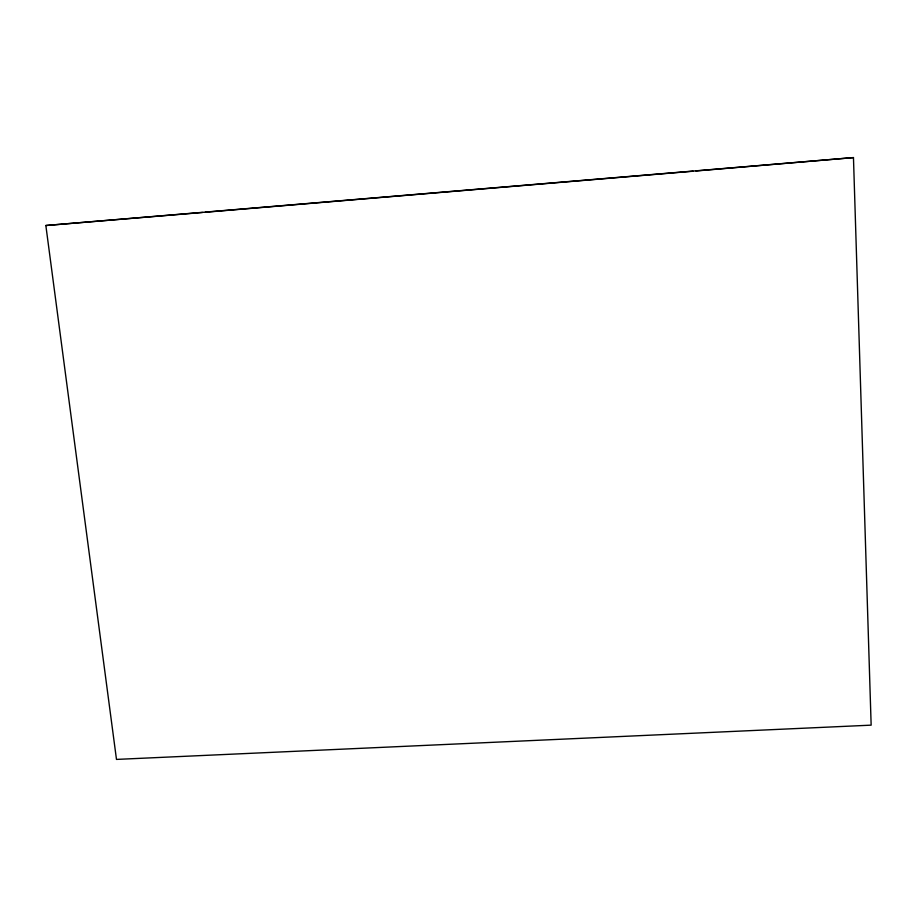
<?xml version="1.0" encoding="UTF-8"?>
<svg xmlns="http://www.w3.org/2000/svg" width="917" height="917" viewBox="0 0 917 917"><rect width="100%" height="100%" fill="white"/><g stroke="black" fill="none" stroke-linecap="round" stroke-linejoin="round"><path stroke-width="1.38" d="M853.463 157.586L45.85 225.513L116.482 759.414L871.15 725.152L853.463 157.586L695.911 170.975M202.565 212.469L45.85 225.513M205.408 212.228L693.069 171.215"/></g></svg>
